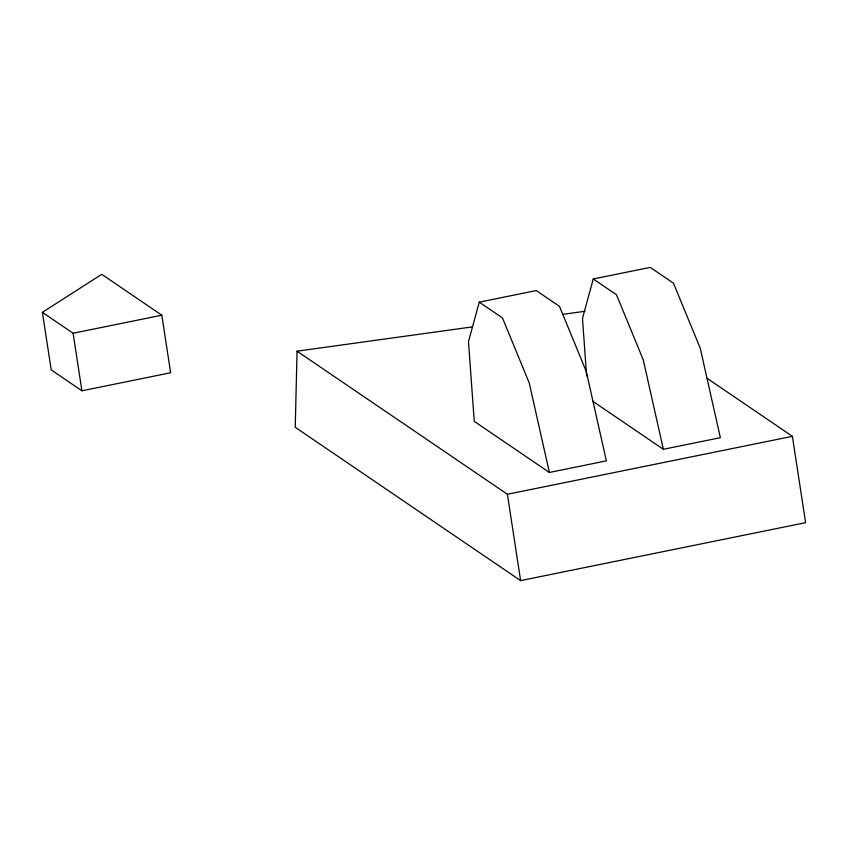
<?xml version="1.0" encoding="UTF-8"?>
<svg xmlns="http://www.w3.org/2000/svg" width="848" height="848" viewBox="0 0 848 848"><rect width="100%" height="100%" fill="white"/><g stroke="black" fill="none" stroke-linecap="round" stroke-linejoin="round"><path stroke-width="1.27" d="M472.41 326.883L297.054 351.178L295.242 427.297L520.608 580.615L805.6 522.665L792.392 436.328L707.221 378.388M479.258 302.153L468.478 341.649L474.255 421.361L549.377 472.463L606.373 460.877L586.254 371.413L559.479 306.361L536.265 290.567L479.258 302.153L502.472 317.947L529.258 382.999L549.377 472.463M592.604 401.146L663.369 449.281L720.365 437.695L700.247 348.231L673.471 283.179L650.257 267.385L593.261 278.971L582.481 318.477L586.636 375.961M42.4 312.35L101.739 274.317L161.83 315.202L170.639 372.76L81.917 390.801L51.209 369.908L42.4 312.35L73.108 333.243L161.83 315.202M297.054 351.178L507.401 494.267L792.392 436.328M562.712 314.364L584.95 311.28M593.261 278.971L616.475 294.765L643.25 359.817L663.369 449.281M507.401 494.267L520.608 580.615M73.108 333.243L81.917 390.801"/></g></svg>
